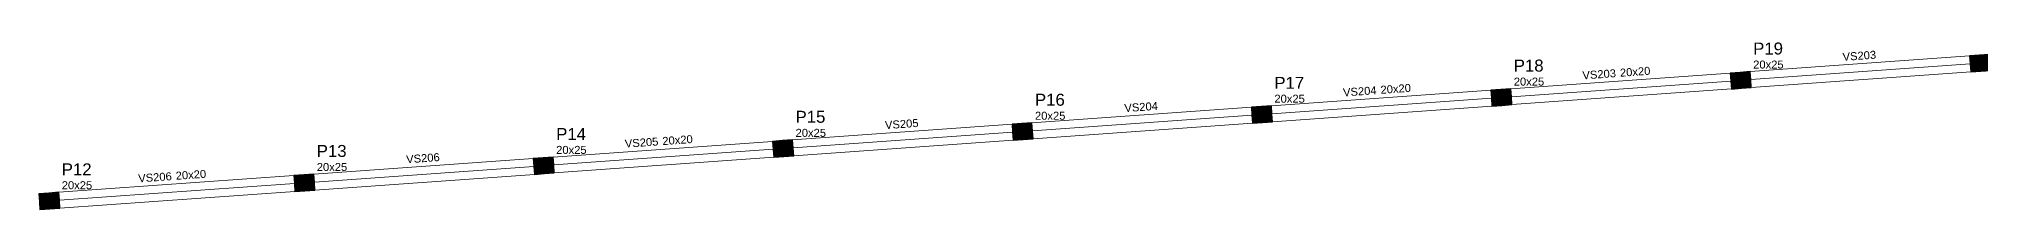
# Model space of a CAD drawing. Header units: millimetres. Extents: x 7 to 580, y -90 to 91.
# Drawn here: x 298.8 to 347.34, y -75.27 to -71.08 of the extents above; entities that cross this region are included whole.
import ezdxf

# ---------------------------------------------------------------- set-up
doc = ezdxf.new("R2010")
doc.units = ezdxf.units.MM
for name, color, linetype, lineweight in [('FO-Eixos', 5, 'Continuous', 5), ('FO-Hachuras dos pilares', 9, 'Continuous', 5), ('FO-Pilares', 4, 'Continuous', 30), ('FO-Textos das vigas', 7, 'Continuous', 5), ('FO-Textos dos pilares', 7, 'Continuous', 5), ('FO-Vigas', 1, 'Continuous', 20)]:
    doc.layers.add(name, color=color, linetype=linetype, lineweight=lineweight)
doc.styles.add('Arial', font='arial.ttf')

msp = doc.modelspace()

# ---------------------------------------------------------------- hatches: boundary and pattern name
at = {"layer": 'FO-Hachuras dos pilares', "linetype": 'Continuous'}
for points in [[(341.0879, -71.8495), (341.1022, -72.049), (341.1165, -72.2485), (341.3658, -72.2306), (341.6152, -72.2127), (341.6009, -72.0133), (341.5866, -71.8138), (341.3373, -71.8316)], [(347.0729, -71.4221), (347.0872, -71.6216), (347.1015, -71.8211), (347.3508, -71.8032), (347.6002, -71.7853), (347.5859, -71.5859), (347.5716, -71.3864), (347.3223, -71.4042)], [(335.1029, -72.2771), (335.1172, -72.4766), (335.1315, -72.6761), (335.3808, -72.6582), (335.6302, -72.6403), (335.6159, -72.4409), (335.6016, -72.2414), (335.3523, -72.2592)], [(329.1179, -72.7045), (329.1322, -72.904), (329.1465, -73.1035), (329.3958, -73.0856), (329.6452, -73.0677), (329.6309, -72.8683), (329.6166, -72.6688), (329.3673, -72.6866)], [(323.1329, -73.1321), (323.1472, -73.3316), (323.1615, -73.5311), (323.4108, -73.5132), (323.6602, -73.4953), (323.6459, -73.2959), (323.6316, -73.0964), (323.3823, -73.1142)], [(317.1481, -73.5597), (317.1624, -73.7592), (317.1767, -73.9587), (317.426, -73.9408), (317.6754, -73.9229), (317.6611, -73.7235), (317.6468, -73.524), (317.3975, -73.5418)], [(311.1631, -73.9871), (311.1774, -74.1866), (311.1917, -74.3861), (311.441, -74.3682), (311.6904, -74.3503), (311.6761, -74.1509), (311.6618, -73.9514), (311.4125, -73.9692)], [(305.1781, -74.4147), (305.1924, -74.6142), (305.2067, -74.8137), (305.456, -74.7958), (305.7054, -74.7779), (305.6911, -74.5785), (305.6768, -74.379), (305.4275, -74.3968)], [(298.8031, -74.8704), (298.8174, -75.0699), (298.8317, -75.2694), (299.0811, -75.2515), (299.3304, -75.2336), (299.3161, -75.0341), (299.3019, -74.8346), (299.0525, -74.8525)]]:
    msp.add_hatch(color=256, dxfattribs=at).paths.add_polyline_path(points)

# ---------------------------------------------------------------- linework, layer by layer
at = {"layer": 'FO-Eixos'}
for p, q in [((341.6009, -72.0132), (347.0873, -71.6214)), ((335.6159, -72.4408), (341.1023, -72.0488)), ((329.6309, -72.8682), (335.1173, -72.4764)), ((323.6459, -73.2958), (329.1323, -72.904)), ((311.6761, -74.1508), (317.1625, -73.759)), ((317.6611, -73.7232), (323.1473, -73.3314)), ((305.6911, -74.5786), (311.1775, -74.1864)), ((299.3163, -75.0342), (305.1925, -74.6142))]:
    msp.add_line(p, q, dxfattribs=at)
at = {"layer": 'FO-Pilares'}
for points in [[(341.0879, -71.8495), (341.1022, -72.049), (341.1165, -72.2485), (341.3658, -72.2306), (341.6152, -72.2127), (341.6009, -72.0133), (341.5866, -71.8138), (341.3373, -71.8316), (341.0879, -71.8495)], [(347.0729, -71.4221), (347.0872, -71.6216), (347.1015, -71.8211), (347.3508, -71.8032), (347.6002, -71.7853), (347.5859, -71.5859), (347.5716, -71.3864), (347.3223, -71.4042), (347.0729, -71.4221)], [(335.1029, -72.2771), (335.1172, -72.4766), (335.1315, -72.6761), (335.3808, -72.6582), (335.6302, -72.6403), (335.6159, -72.4409), (335.6016, -72.2414), (335.3523, -72.2592), (335.1029, -72.2771)], [(329.1179, -72.7045), (329.1322, -72.904), (329.1465, -73.1035), (329.3958, -73.0856), (329.6452, -73.0677), (329.6309, -72.8683), (329.6166, -72.6688), (329.3673, -72.6866), (329.1179, -72.7045)], [(323.1329, -73.1321), (323.1472, -73.3316), (323.1615, -73.5311), (323.4108, -73.5132), (323.6602, -73.4953), (323.6459, -73.2959), (323.6316, -73.0964), (323.3823, -73.1142), (323.1329, -73.1321)], [(317.1481, -73.5597), (317.1624, -73.7592), (317.1767, -73.9587), (317.426, -73.9408), (317.6754, -73.9229), (317.6611, -73.7235), (317.6468, -73.524), (317.3975, -73.5418), (317.1481, -73.5597)], [(311.1631, -73.9871), (311.1774, -74.1866), (311.1917, -74.3861), (311.441, -74.3682), (311.6904, -74.3503), (311.6761, -74.1509), (311.6618, -73.9514), (311.4125, -73.9692), (311.1631, -73.9871)], [(305.1781, -74.4147), (305.1924, -74.6142), (305.2067, -74.8137), (305.456, -74.7958), (305.7054, -74.7779), (305.6911, -74.5785), (305.6768, -74.379), (305.4275, -74.3968), (305.1781, -74.4147)], [(298.8031, -74.8704), (298.8174, -75.0699), (298.8317, -75.2694), (299.0811, -75.2515), (299.3304, -75.2336), (299.3161, -75.0341), (299.3019, -74.8346), (299.0525, -74.8525), (298.8031, -74.8704)]]:
    msp.add_lwpolyline(points, close=True, dxfattribs=at)
at = {"layer": 'FO-Vigas'}
for p, q in [((341.5866, -71.8138), (347.0729, -71.422)), ((341.6152, -72.2127), (347.1015, -71.8209)), ((329.6166, -72.6688), (335.1029, -72.277)), ((335.6016, -72.2414), (341.0879, -71.8494)), ((335.6302, -72.6403), (341.1165, -72.2483)), ((323.6316, -73.0964), (329.1179, -72.7046)), ((329.6452, -73.0677), (335.1315, -72.6759)), ((317.6468, -73.5238), (323.1329, -73.132)), ((323.6602, -73.4953), (329.1465, -73.1035)), ((311.6618, -73.9514), (317.1481, -73.5596)), ((317.6754, -73.9227), (323.1615, -73.5309)), ((305.6768, -74.3792), (311.1631, -73.987)), ((311.6904, -74.3503), (317.1767, -73.9585)), ((299.3019, -74.8348), (305.1781, -74.4148)), ((305.7054, -74.7781), (311.1917, -74.3859)), ((299.3305, -75.2337), (305.2067, -74.8137))]:
    msp.add_line(p, q, dxfattribs=at)

# ---------------------------------------------------------------- texts
at = {"layer": 'FO-Textos das vigas', "char_height": 0.2, "width": 1.2, "rotation": 3.99925, "line_spacing_factor": 0.798, "style": 'Arial'}
for s, insert, attachment_point in [('VS203', (344.3228, -71.5182), 8), ('VS203', (338.2378, -71.9532), 9), ('20x20', (338.3378, -71.9452), 7), ('VS204', (332.2528, -72.3802), 9), ('20x20', (332.3528, -72.3732), 7), ('VS204', (326.3678, -72.8012), 8), ('VS205', (320.3828, -73.2282), 8), ('VS205', (314.2978, -73.6632), 9), ('20x20', (314.3978, -73.6562), 7), ('VS206', (308.4128, -74.0832), 8), ('VS206', (302.1328, -74.5322), 9), ('20x20', (302.2328, -74.5252), 7)]:
    msp.add_mtext(s, dxfattribs=dict(at, insert=insert, attachment_point=attachment_point))
at = {"layer": 'FO-Textos dos pilares', "attachment_point": 7, "line_spacing_factor": 0.798, "style": 'Arial'}
for s, insert, char_height, width in [('P19', (341.6615, -71.389), 0.3, 1.08), ('P18', (335.6765, -71.816), 0.3, 1.08), ('20x25', (341.6615, -71.739), 0.2, 1.2), ('P17', (329.6915, -72.244), 0.3, 1.08), ('20x25', (335.6765, -72.166), 0.2, 1.2), ('P15', (317.7215, -73.099), 0.3, 1.08), ('P16', (323.7065, -72.671), 0.3, 1.08), ('20x25', (329.6915, -72.594), 0.2, 1.2), ('P14', (311.7365, -73.526), 0.3, 1.08), ('20x25', (317.7215, -73.449), 0.2, 1.2), ('20x25', (323.7065, -73.021), 0.2, 1.2), ('P13', (305.7515, -73.954), 0.3, 1.08), ('20x25', (311.7365, -73.876), 0.2, 1.2), ('P12', (299.3765, -74.41), 0.3, 1.08), ('20x25', (305.7515, -74.304), 0.2, 1.2), ('20x25', (299.3765, -74.76), 0.2, 1.2)]:
    msp.add_mtext(s, dxfattribs=dict(at, insert=insert, char_height=char_height, width=width))

doc.saveas('drawing.dxf')
